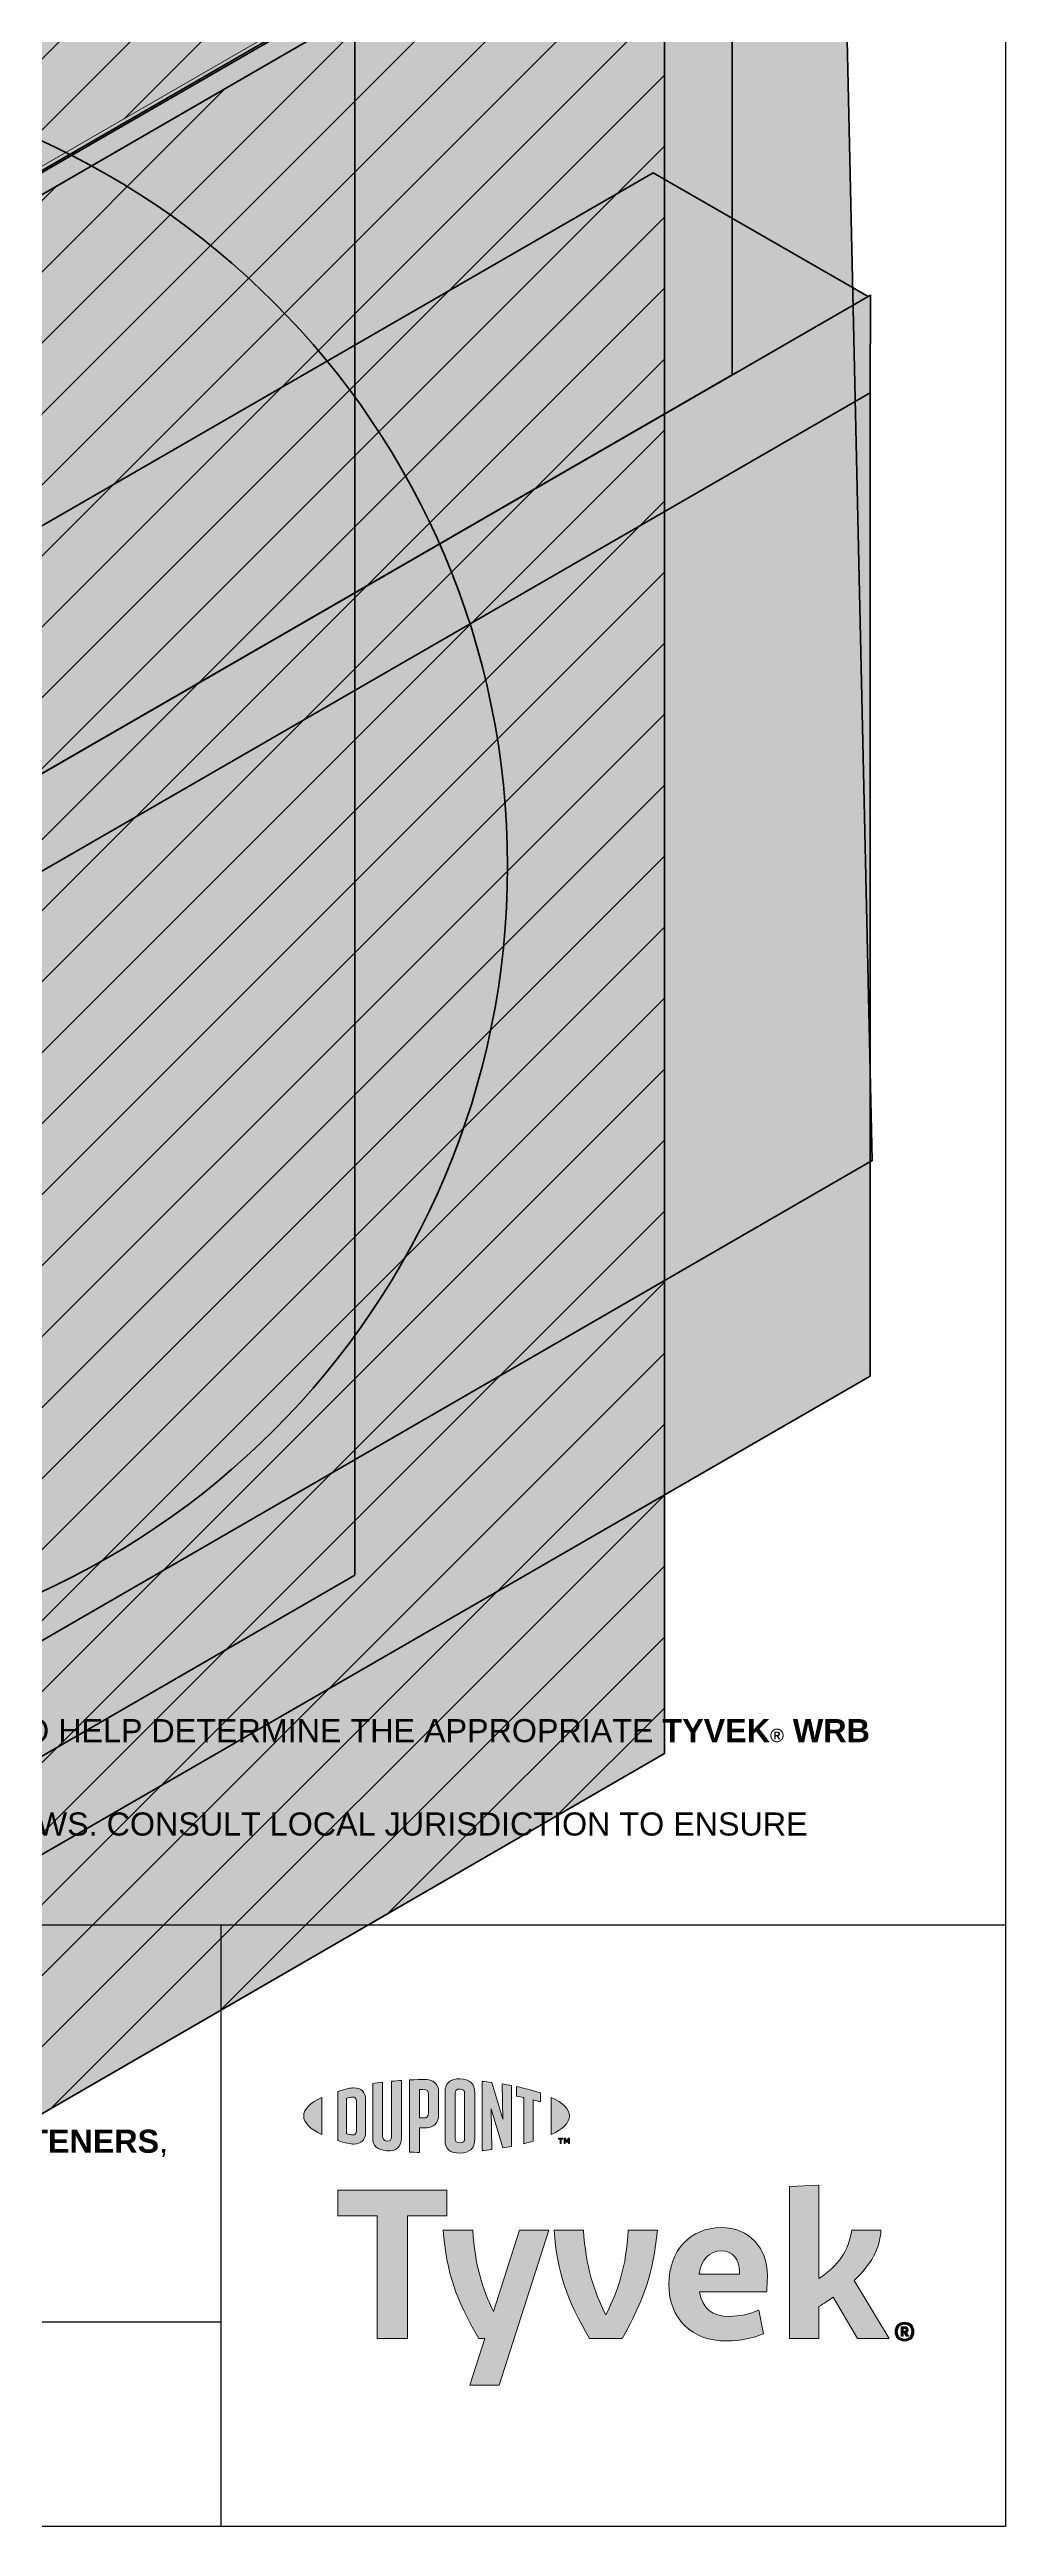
# Model space of a CAD drawing. Extents: x 26 to 585, y -763 to -3.
# Drawn here: x 395 to 585.4, y -762.8 to -269.4 of the extents above; entities that cross this region are included whole.
import ezdxf

# ---------------------------------------------------------------- set-up
doc = ezdxf.new("R2010")
doc.units = 0
doc.header["$MEASUREMENT"] = 0
for name, color, linetype, lineweight in [('background', 7, 'Continuous', 0), ('circle', 7, 'Continuous', 0), ('drywall', 7, 'Continuous', 0), ('OSB', 7, 'Continuous', 0), ('studs and insulation', 7, 'Continuous', 0), ('text', 7, 'Continuous', 0), ('vapor retrarder', 7, 'Continuous', 0), ('WRB', 7, 'Continuous', 0)]:
    doc.layers.add(name, color=color, linetype=linetype, lineweight=lineweight)
pattern_1 = [(45, (0, 0), (-7.07107, 7.07107), [])]

# ---------------------------------------------------------------- blocks, each defined once
blk = doc.blocks.new('Block_1')
at = {"layer": 'background', "true_color": 0xe11b22, "transparency": 33554687}
h = blk.add_hatch(color=242, dxfattribs=at)
h.dxf.hatch_style = 2
edge = h.paths.add_edge_path()
edge.add_spline(control_points=[(456.13, -684.01), (456.13, -684.58), (455.78, -684.77), (455.38, -684.77), (455.06, -684.77), (454.57, -684.65), (454.17, -684.54), (454.17, -684.54), (454.17, -677.47), (454.17, -677.47), (454.57, -677.36), (455.06, -677.25), (455.38, -677.25), (455.78, -677.25), (456.13, -677.44), (456.13, -678.01), (456.13, -678.01), (456.13, -684.01), (456.13, -684.01)], knot_values=[0, 0, 0, 0, 1, 1, 1, 2, 2, 2, 3, 3, 3, 4, 4, 4, 5, 5, 5, 6, 6, 6, 6], degree=3, periodic=0)
edge = h.paths.add_edge_path()
edge.add_spline(control_points=[(455.64, -675.4), (455, -675.4), (454.08, -675.59), (452.41, -676.11), (452.41, -676.11), (452.41, -685.91), (452.41, -685.91), (453.88, -686.36), (455, -686.62), (455.64, -686.62), (457.12, -686.62), (457.95, -685.71), (457.95, -684.26), (457.95, -684.26), (457.95, -677.75), (457.95, -677.75), (457.95, -676.3), (457.12, -675.4), (455.64, -675.4)], knot_values=[0, 0, 0, 0, 1, 1, 1, 2, 2, 2, 3, 3, 3, 4, 4, 4, 5, 5, 5, 6, 6, 6, 6], degree=3, periodic=0)
h = blk.add_hatch(color=242, dxfattribs=at)
h.dxf.hatch_style = 2
edge = h.paths.add_edge_path()
edge.add_spline(control_points=[(463.1, -685.16), (463.1, -685.73), (462.91, -686.09), (462.2, -686), (461.5, -685.92), (461.32, -685.62), (461.32, -684.95), (461.32, -684.95), (461.32, -674.28), (461.32, -674.28), (460.85, -674.33), (459.82, -674.47), (459.38, -674.53), (459.38, -674.53), (459.38, -685.33), (459.38, -685.33), (459.38, -687.05), (460.22, -687.72), (462.2, -687.95), (464.01, -688.16), (465.12, -687.24), (465.12, -685.33), (465.12, -685.33), (465.12, -673.93), (465.12, -673.93), (464.74, -673.95), (463.5, -674.05), (463.1, -674.09), (463.1, -674.09), (463.1, -685.16), (463.1, -685.16)], knot_values=[0, 0, 0, 0, 1, 1, 1, 2, 2, 2, 3, 3, 3, 4, 4, 4, 5, 5, 5, 6, 6, 6, 7, 7, 7, 8, 8, 8, 9, 9, 9, 10, 10, 10, 10], degree=3, periodic=0)
h = blk.add_hatch(color=242, dxfattribs=at)
h.dxf.hatch_style = 2
edge = h.paths.add_edge_path()
edge.add_spline(control_points=[(470.46, -680.47), (470.46, -681.09), (470.24, -681.4), (469.42, -681.41), (469.42, -681.41), (468.72, -681.41), (468.72, -681.41), (468.72, -681.41), (468.72, -675.74), (468.72, -675.74), (469.03, -675.72), (469.2, -675.72), (469.39, -675.72), (470.27, -675.72), (470.46, -676.05), (470.46, -676.69), (470.46, -676.69), (470.46, -680.47), (470.46, -680.47)], knot_values=[0, 0, 0, 0, 1, 1, 1, 2, 2, 2, 3, 3, 3, 4, 4, 4, 5, 5, 5, 6, 6, 6, 6], degree=3, periodic=0)
edge = h.paths.add_edge_path()
edge.add_spline(control_points=[(469.51, -673.71), (469.15, -673.71), (467.87, -673.76), (466.7, -673.83), (466.7, -673.83), (466.7, -688.19), (466.7, -688.19), (467.1, -688.21), (468.15, -688.27), (468.72, -688.28), (468.72, -688.28), (468.72, -683.4), (468.72, -683.4), (468.72, -683.4), (469.51, -683.4), (469.51, -683.4), (471.62, -683.4), (472.5, -682.45), (472.5, -680.62), (472.5, -680.62), (472.5, -676.39), (472.5, -676.39), (472.5, -674.6), (471.51, -673.71), (469.51, -673.71)], knot_values=[0, 0, 0, 0, 1, 1, 1, 2, 2, 2, 3, 3, 3, 4, 4, 4, 5, 5, 5, 6, 6, 6, 7, 7, 7, 8, 8, 8, 8], degree=3, periodic=0)
h = blk.add_hatch(color=242, dxfattribs=at)
h.dxf.hatch_style = 2
edge = h.paths.add_edge_path()
edge.add_spline(control_points=[(477.67, -685.49), (477.67, -686.06), (477.48, -686.35), (476.77, -686.37), (476.03, -686.39), (475.83, -686.08), (475.83, -685.49), (475.83, -685.49), (475.83, -676.53), (475.83, -676.53), (475.83, -675.95), (476.03, -675.62), (476.77, -675.64), (477.48, -675.66), (477.67, -675.97), (477.67, -676.53), (477.67, -676.53), (477.67, -685.49), (477.67, -685.49)], knot_values=[0, 0, 0, 0, 1, 1, 1, 2, 2, 2, 3, 3, 3, 4, 4, 4, 5, 5, 5, 6, 6, 6, 6], degree=3, periodic=0)
edge = h.paths.add_edge_path()
edge.add_spline(control_points=[(476.77, -673.63), (474.89, -673.54), (473.78, -674.37), (473.78, -676.26), (473.78, -676.26), (473.78, -685.66), (473.78, -685.66), (473.78, -687.65), (474.79, -688.48), (476.77, -688.39), (478.7, -688.31), (479.71, -687.57), (479.71, -685.45), (479.71, -685.45), (479.71, -676.48), (479.71, -676.48), (479.71, -674.45), (478.8, -673.73), (476.77, -673.63)], knot_values=[0, 0, 0, 0, 1, 1, 1, 2, 2, 2, 3, 3, 3, 4, 4, 4, 5, 5, 5, 6, 6, 6, 6], degree=3, periodic=0)
h = blk.add_hatch(color=242, dxfattribs=at)
h.dxf.hatch_style = 2
edge = h.paths.add_edge_path()
edge.add_spline(control_points=[(485.31, -681.63), (485.31, -681.63), (483.07, -674.33), (483.07, -674.33), (482.46, -674.25), (481.73, -674.17), (481.16, -674.12), (481.16, -674.12), (481.16, -687.9), (481.16, -687.9), (481.56, -687.86), (482.57, -687.75), (483.1, -687.68), (483.1, -687.68), (482.94, -679.56), (482.94, -679.56), (482.94, -679.56), (485.31, -687.36), (485.31, -687.36), (485.81, -687.28), (486.55, -687.16), (487.03, -687.06), (487.03, -687.06), (487.03, -674.95), (487.03, -674.95), (486.53, -674.85), (485.61, -674.7), (485.17, -674.63), (485.17, -674.63), (485.31, -681.63), (485.31, -681.63)], knot_values=[0, 0, 0, 0, 1, 1, 1, 2, 2, 2, 3, 3, 3, 4, 4, 4, 5, 5, 5, 6, 6, 6, 7, 7, 7, 8, 8, 8, 9, 9, 9, 10, 10, 10, 10], degree=3, periodic=0)
h = blk.add_hatch(color=242, dxfattribs=at)
h.dxf.hatch_style = 2
edge = h.paths.add_edge_path()
edge.add_spline(control_points=[(488.03, -677.07), (488.53, -677.16), (489.02, -677.26), (489.5, -677.36), (489.5, -677.36), (489.5, -686.53), (489.5, -686.53), (489.94, -686.43), (490.76, -686.21), (491.31, -686.05), (491.31, -686.05), (491.31, -677.8), (491.31, -677.8), (491.83, -677.93), (492.33, -678.07), (492.78, -678.2), (492.78, -678.2), (492.78, -676.43), (492.78, -676.43), (491.35, -675.93), (489.82, -675.53), (488.03, -675.15), (488.03, -675.15), (488.03, -677.07), (488.03, -677.07)], knot_values=[0, 0, 0, 0, 1, 1, 1, 2, 2, 2, 3, 3, 3, 4, 4, 4, 5, 5, 5, 6, 6, 6, 7, 7, 7, 8, 8, 8, 8], degree=3, periodic=0)
h = blk.add_hatch(color=242, dxfattribs=at)
h.dxf.hatch_style = 2
edge = h.paths.add_edge_path()
edge.add_spline(control_points=[(445.62, -680.99), (445.62, -682.34), (446.93, -683.61), (449.23, -684.7), (449.23, -684.7), (449.23, -677.3), (449.23, -677.3), (446.93, -678.38), (445.62, -679.64), (445.62, -680.99)], knot_values=[0, 0, 0, 0, 1, 1, 1, 2, 2, 2, 3, 3, 3, 3], degree=3, periodic=0)
h = blk.add_hatch(color=242, dxfattribs=at)
h.dxf.hatch_style = 2
edge = h.paths.add_edge_path()
edge.add_spline(control_points=[(498.56, -680.99), (498.56, -682.35), (497.25, -683.61), (494.95, -684.7), (494.95, -684.7), (494.95, -677.3), (494.95, -677.3), (497.25, -678.38), (498.56, -679.64), (498.56, -680.99)], knot_values=[0, 0, 0, 0, 1, 1, 1, 2, 2, 2, 3, 3, 3, 3], degree=3, periodic=0)
h = blk.add_hatch(color=242, dxfattribs=at)
h.dxf.hatch_style = 2
edge = h.paths.add_edge_path()
edge.add_spline(control_points=[(497.49, -685.44), (497.49, -685.44), (497.71, -685.44), (497.71, -685.44), (497.71, -685.44), (498.03, -685.95), (498.03, -685.95), (498.03, -685.95), (498.35, -685.44), (498.35, -685.44), (498.35, -685.44), (498.56, -685.44), (498.56, -685.44), (498.56, -685.44), (498.56, -686.51), (498.56, -686.51), (498.56, -686.51), (498.37, -686.51), (498.37, -686.51), (498.37, -686.51), (498.37, -685.75), (498.37, -685.75), (498.37, -685.75), (498.04, -686.26), (498.04, -686.26), (498.04, -686.26), (498.02, -686.26), (498.02, -686.26), (498.02, -686.26), (497.69, -685.75), (497.69, -685.75), (497.69, -685.75), (497.69, -686.51), (497.69, -686.51), (497.69, -686.51), (497.49, -686.51), (497.49, -686.51), (497.49, -686.51), (497.49, -685.44), (497.49, -685.44)], knot_values=[0, 0, 0, 0, 1, 1, 1, 2, 2, 2, 3, 3, 3, 4, 4, 4, 5, 5, 5, 6, 6, 6, 7, 7, 7, 8, 8, 8, 9, 9, 9, 10, 10, 10, 11, 11, 11, 12, 12, 12, 13, 13, 13, 13], degree=3, periodic=0)
edge = h.paths.add_edge_path()
edge.add_spline(control_points=[(496.73, -685.63), (496.73, -685.63), (496.4, -685.63), (496.4, -685.63), (496.4, -685.63), (496.4, -685.44), (496.4, -685.44), (496.4, -685.44), (497.26, -685.44), (497.26, -685.44), (497.26, -685.44), (497.26, -685.63), (497.26, -685.63), (497.26, -685.63), (496.93, -685.63), (496.93, -685.63), (496.93, -685.63), (496.93, -686.51), (496.93, -686.51), (496.93, -686.51), (496.73, -686.51), (496.73, -686.51), (496.73, -686.51), (496.73, -685.63), (496.73, -685.63)], knot_values=[0, 0, 0, 0, 1, 1, 1, 2, 2, 2, 3, 3, 3, 4, 4, 4, 5, 5, 5, 6, 6, 6, 7, 7, 7, 8, 8, 8, 8], degree=3, periodic=0)
at = {"layer": 'background'}
for points, knots in [([(455.64, -675.4), (455, -675.4), (454.08, -675.59), (452.41, -676.11), (452.41, -676.11), (452.41, -685.91), (452.41, -685.91), (453.88, -686.36), (455, -686.62), (455.64, -686.62), (457.12, -686.62), (457.95, -685.71), (457.95, -684.26), (457.95, -684.26), (457.95, -677.75), (457.95, -677.75), (457.95, -676.3), (457.12, -675.4), (455.64, -675.4)], [0, 0, 0, 0, 1, 1, 1, 2, 2, 2, 3, 3, 3, 4, 4, 4, 5, 5, 5, 6, 6, 6, 6]), ([(463.1, -685.16), (463.1, -685.73), (462.91, -686.09), (462.2, -686), (461.5, -685.92), (461.32, -685.62), (461.32, -684.95), (461.32, -684.95), (461.32, -674.28), (461.32, -674.28), (460.85, -674.33), (459.82, -674.47), (459.38, -674.53), (459.38, -674.53), (459.38, -685.33), (459.38, -685.33), (459.38, -687.05), (460.22, -687.72), (462.2, -687.95), (464.01, -688.16), (465.12, -687.24), (465.12, -685.33), (465.12, -685.33), (465.12, -673.93), (465.12, -673.93), (464.74, -673.95), (463.5, -674.05), (463.1, -674.09), (463.1, -674.09), (463.1, -685.16), (463.1, -685.16)], [0, 0, 0, 0, 1, 1, 1, 2, 2, 2, 3, 3, 3, 4, 4, 4, 5, 5, 5, 6, 6, 6, 7, 7, 7, 8, 8, 8, 9, 9, 9, 10, 10, 10, 10]), ([(469.51, -673.71), (469.15, -673.71), (467.87, -673.76), (466.7, -673.83), (466.7, -673.83), (466.7, -688.19), (466.7, -688.19), (467.1, -688.21), (468.15, -688.27), (468.72, -688.28), (468.72, -688.28), (468.72, -683.4), (468.72, -683.4), (468.72, -683.4), (469.51, -683.4), (469.51, -683.4), (471.62, -683.4), (472.5, -682.45), (472.5, -680.62), (472.5, -680.62), (472.5, -676.39), (472.5, -676.39), (472.5, -674.6), (471.51, -673.71), (469.51, -673.71)], [0, 0, 0, 0, 1, 1, 1, 2, 2, 2, 3, 3, 3, 4, 4, 4, 5, 5, 5, 6, 6, 6, 7, 7, 7, 8, 8, 8, 8]), ([(470.46, -680.47), (470.46, -681.09), (470.24, -681.4), (469.42, -681.41), (469.42, -681.41), (468.72, -681.41), (468.72, -681.41), (468.72, -681.41), (468.72, -675.74), (468.72, -675.74), (469.03, -675.72), (469.2, -675.72), (469.39, -675.72), (470.27, -675.72), (470.46, -676.05), (470.46, -676.69), (470.46, -676.69), (470.46, -680.47), (470.46, -680.47)], [0, 0, 0, 0, 1, 1, 1, 2, 2, 2, 3, 3, 3, 4, 4, 4, 5, 5, 5, 6, 6, 6, 6]), ([(476.77, -673.63), (474.89, -673.54), (473.78, -674.37), (473.78, -676.26), (473.78, -676.26), (473.78, -685.66), (473.78, -685.66), (473.78, -687.65), (474.79, -688.48), (476.77, -688.39), (478.7, -688.31), (479.71, -687.57), (479.71, -685.45), (479.71, -685.45), (479.71, -676.48), (479.71, -676.48), (479.71, -674.45), (478.8, -673.73), (476.77, -673.63)], [0, 0, 0, 0, 1, 1, 1, 2, 2, 2, 3, 3, 3, 4, 4, 4, 5, 5, 5, 6, 6, 6, 6]), ([(477.67, -685.49), (477.67, -686.06), (477.48, -686.35), (476.77, -686.37), (476.03, -686.39), (475.83, -686.08), (475.83, -685.49), (475.83, -685.49), (475.83, -676.53), (475.83, -676.53), (475.83, -675.95), (476.03, -675.62), (476.77, -675.64), (477.48, -675.66), (477.67, -675.97), (477.67, -676.53), (477.67, -676.53), (477.67, -685.49), (477.67, -685.49)], [0, 0, 0, 0, 1, 1, 1, 2, 2, 2, 3, 3, 3, 4, 4, 4, 5, 5, 5, 6, 6, 6, 6]), ([(485.31, -681.63), (485.31, -681.63), (483.07, -674.33), (483.07, -674.33), (482.46, -674.25), (481.73, -674.17), (481.16, -674.12), (481.16, -674.12), (481.16, -687.9), (481.16, -687.9), (481.56, -687.86), (482.57, -687.75), (483.1, -687.68), (483.1, -687.68), (482.94, -679.56), (482.94, -679.56), (482.94, -679.56), (485.31, -687.36), (485.31, -687.36), (485.81, -687.28), (486.55, -687.16), (487.03, -687.06), (487.03, -687.06), (487.03, -674.95), (487.03, -674.95), (486.53, -674.85), (485.61, -674.7), (485.17, -674.63), (485.17, -674.63), (485.31, -681.63), (485.31, -681.63)], [0, 0, 0, 0, 1, 1, 1, 2, 2, 2, 3, 3, 3, 4, 4, 4, 5, 5, 5, 6, 6, 6, 7, 7, 7, 8, 8, 8, 9, 9, 9, 10, 10, 10, 10]), ([(488.03, -677.07), (488.53, -677.16), (489.02, -677.26), (489.5, -677.36), (489.5, -677.36), (489.5, -686.53), (489.5, -686.53), (489.94, -686.43), (490.76, -686.21), (491.31, -686.05), (491.31, -686.05), (491.31, -677.8), (491.31, -677.8), (491.83, -677.93), (492.33, -678.07), (492.78, -678.2), (492.78, -678.2), (492.78, -676.43), (492.78, -676.43), (491.35, -675.93), (489.82, -675.53), (488.03, -675.15), (488.03, -675.15), (488.03, -677.07), (488.03, -677.07)], [0, 0, 0, 0, 1, 1, 1, 2, 2, 2, 3, 3, 3, 4, 4, 4, 5, 5, 5, 6, 6, 6, 7, 7, 7, 8, 8, 8, 8]), ([(445.62, -680.99), (445.62, -682.34), (446.93, -683.61), (449.23, -684.7), (449.23, -684.7), (449.23, -677.3), (449.23, -677.3), (446.93, -678.38), (445.62, -679.64), (445.62, -680.99)], [0, 0, 0, 0, 1, 1, 1, 2, 2, 2, 3, 3, 3, 3]), ([(456.13, -684.01), (456.13, -684.58), (455.78, -684.77), (455.38, -684.77), (455.06, -684.77), (454.57, -684.65), (454.17, -684.54), (454.17, -684.54), (454.17, -677.47), (454.17, -677.47), (454.57, -677.36), (455.06, -677.25), (455.38, -677.25), (455.78, -677.25), (456.13, -677.44), (456.13, -678.01), (456.13, -678.01), (456.13, -684.01), (456.13, -684.01)], [0, 0, 0, 0, 1, 1, 1, 2, 2, 2, 3, 3, 3, 4, 4, 4, 5, 5, 5, 6, 6, 6, 6]), ([(498.56, -680.99), (498.56, -682.35), (497.25, -683.61), (494.95, -684.7), (494.95, -684.7), (494.95, -677.3), (494.95, -677.3), (497.25, -678.38), (498.56, -679.64), (498.56, -680.99)], [0, 0, 0, 0, 1, 1, 1, 2, 2, 2, 3, 3, 3, 3]), ([(496.73, -685.63), (496.73, -685.63), (496.4, -685.63), (496.4, -685.63), (496.4, -685.63), (496.4, -685.44), (496.4, -685.44), (496.4, -685.44), (497.26, -685.44), (497.26, -685.44), (497.26, -685.44), (497.26, -685.63), (497.26, -685.63), (497.26, -685.63), (496.93, -685.63), (496.93, -685.63), (496.93, -685.63), (496.93, -686.51), (496.93, -686.51), (496.93, -686.51), (496.73, -686.51), (496.73, -686.51), (496.73, -686.51), (496.73, -685.63), (496.73, -685.63)], [0, 0, 0, 0, 1, 1, 1, 2, 2, 2, 3, 3, 3, 4, 4, 4, 5, 5, 5, 6, 6, 6, 7, 7, 7, 8, 8, 8, 8]), ([(497.49, -685.44), (497.49, -685.44), (497.71, -685.44), (497.71, -685.44), (497.71, -685.44), (498.03, -685.95), (498.03, -685.95), (498.03, -685.95), (498.35, -685.44), (498.35, -685.44), (498.35, -685.44), (498.56, -685.44), (498.56, -685.44), (498.56, -685.44), (498.56, -686.51), (498.56, -686.51), (498.56, -686.51), (498.37, -686.51), (498.37, -686.51), (498.37, -686.51), (498.37, -685.75), (498.37, -685.75), (498.37, -685.75), (498.04, -686.26), (498.04, -686.26), (498.04, -686.26), (498.02, -686.26), (498.02, -686.26), (498.02, -686.26), (497.69, -685.75), (497.69, -685.75), (497.69, -685.75), (497.69, -686.51), (497.69, -686.51), (497.69, -686.51), (497.49, -686.51), (497.49, -686.51), (497.49, -686.51), (497.49, -685.44), (497.49, -685.44)], [0, 0, 0, 0, 1, 1, 1, 2, 2, 2, 3, 3, 3, 4, 4, 4, 5, 5, 5, 6, 6, 6, 7, 7, 7, 8, 8, 8, 9, 9, 9, 10, 10, 10, 11, 11, 11, 12, 12, 12, 13, 13, 13, 13])]:
    blk.add_open_spline(points, degree=3, knots=knots, dxfattribs=at)
blk = doc.blocks.new('Block_5')
at = {"layer": 'background', "true_color": 0x17477e, "transparency": 33554687}
h = blk.add_hatch(color=156, dxfattribs=at)
h.dxf.hatch_style = 2
edge = h.paths.add_edge_path()
edge.add_spline(control_points=[(555.25, -713.8), (555.25, -713.8), (562.26, -725.32), (562.26, -725.32), (562.26, -725.32), (555.93, -725.32), (555.93, -725.32), (555.93, -725.32), (551.08, -717.09), (551.08, -717.09), (550.19, -717.73), (549.26, -718.36), (548.25, -718.99), (548.25, -718.99), (548.25, -725.32), (548.25, -725.32), (548.25, -725.32), (542.42, -725.32), (542.42, -725.32), (542.42, -725.32), (542.42, -695.06), (542.42, -695.06), (542.42, -695.06), (548.25, -694.77), (548.25, -694.77), (548.25, -694.77), (548.25, -713.38), (548.25, -713.38), (552.21, -710.81), (554.16, -707.85), (554.83, -703.76), (554.83, -703.76), (560.61, -703.76), (560.61, -703.76), (560.49, -707.39), (558.63, -710.64), (555.25, -713.8)], knot_values=[0, 0, 0, 0, 1, 1, 1, 2, 2, 2, 3, 3, 3, 4, 4, 4, 5, 5, 5, 6, 6, 6, 7, 7, 7, 8, 8, 8, 9, 9, 9, 10, 10, 10, 11, 11, 11, 12, 12, 12, 12], degree=3, periodic=0)
h = blk.add_hatch(color=156, dxfattribs=at)
h.dxf.hatch_style = 2
h.paths.add_polyline_path([(474.14, -695.78), (452.41, -695.78), (452.41, -700.93), (460.25, -700.93), (460.25, -725.32), (466.29, -725.32), (466.29, -700.93), (474.14, -700.93)])
h = blk.add_hatch(color=156, dxfattribs=at)
h.dxf.hatch_style = 2
edge = h.paths.add_edge_path()
edge.add_spline(control_points=[(510.27, -703.76), (509.89, -710.97), (508.28, -715.87), (505.79, -720.64), (503.39, -715.87), (501.83, -710.97), (501.36, -703.76), (501.36, -703.76), (495.5, -703.76), (495.5, -703.76), (496.13, -712.24), (498.03, -717.68), (502.59, -725.32), (502.59, -725.32), (509.04, -725.32), (509.04, -725.32), (513.43, -717.68), (515.25, -712.24), (516.09, -703.76), (516.09, -703.76), (510.27, -703.76), (510.27, -703.76)], knot_values=[0, 0, 0, 0, 1, 1, 1, 2, 2, 2, 3, 3, 3, 4, 4, 4, 5, 5, 5, 6, 6, 6, 7, 7, 7, 7], degree=3, periodic=0)
h = blk.add_hatch(color=156, dxfattribs=at)
h.dxf.hatch_style = 2
edge = h.paths.add_edge_path()
edge.add_spline(control_points=[(524.4, -712.49), (524.4, -712.49), (532.42, -712.49), (532.42, -712.49), (532.42, -712.49), (532.42, -711.99), (532.42, -711.99), (532.42, -709.62), (531.16, -707.89), (528.83, -707.89), (526.39, -707.89), (524.78, -709.62), (524.4, -712.49)], knot_values=[0, 0, 0, 0, 1, 1, 1, 2, 2, 2, 3, 3, 3, 4, 4, 4, 4], degree=3, periodic=0)
edge = h.paths.add_edge_path()
edge.add_spline(control_points=[(537.19, -724.39), (535.33, -725.24), (532.59, -725.83), (529.81, -725.83), (523.01, -725.83), (518.37, -721.52), (518.37, -714.52), (518.37, -707.81), (522.63, -703.25), (528.83, -703.25), (534.36, -703.25), (537.99, -707.18), (537.99, -712.83), (537.99, -714.1), (537.91, -715.19), (537.82, -716.04), (537.82, -716.04), (524.49, -716.04), (524.49, -716.04), (525.04, -719.41), (527.02, -720.93), (530.4, -720.93), (532.46, -720.93), (534.45, -720.47), (536.26, -719.71), (536.26, -719.71), (537.19, -724.39), (537.19, -724.39)], knot_values=[0, 0, 0, 0, 1, 1, 1, 2, 2, 2, 3, 3, 3, 4, 4, 4, 5, 5, 5, 6, 6, 6, 7, 7, 7, 8, 8, 8, 9, 9, 9, 9], degree=3, periodic=0)
at = {"layer": 'background'}
blk.add_lwpolyline([(474.14, -695.78), (452.41, -695.78), (452.41, -700.93), (460.25, -700.93), (460.25, -725.32), (466.29, -725.32), (466.29, -700.93), (474.14, -700.93)], close=True, dxfattribs=at)
for points, knots in [([(555.25, -713.8), (555.25, -713.8), (562.26, -725.32), (562.26, -725.32), (562.26, -725.32), (555.93, -725.32), (555.93, -725.32), (555.93, -725.32), (551.08, -717.09), (551.08, -717.09), (550.19, -717.73), (549.26, -718.36), (548.25, -718.99), (548.25, -718.99), (548.25, -725.32), (548.25, -725.32), (548.25, -725.32), (542.42, -725.32), (542.42, -725.32), (542.42, -725.32), (542.42, -695.06), (542.42, -695.06), (542.42, -695.06), (548.25, -694.77), (548.25, -694.77), (548.25, -694.77), (548.25, -713.38), (548.25, -713.38), (552.21, -710.81), (554.16, -707.85), (554.83, -703.76), (554.83, -703.76), (560.61, -703.76), (560.61, -703.76), (560.49, -707.39), (558.63, -710.64), (555.25, -713.8)], [0, 0, 0, 0, 1, 1, 1, 2, 2, 2, 3, 3, 3, 4, 4, 4, 5, 5, 5, 6, 6, 6, 7, 7, 7, 8, 8, 8, 9, 9, 9, 10, 10, 10, 11, 11, 11, 12, 12, 12, 12]), ([(510.27, -703.76), (509.89, -710.97), (508.28, -715.87), (505.79, -720.64), (503.39, -715.87), (501.83, -710.97), (501.36, -703.76), (501.36, -703.76), (495.5, -703.76), (495.5, -703.76), (496.13, -712.24), (498.03, -717.68), (502.59, -725.32), (502.59, -725.32), (509.04, -725.32), (509.04, -725.32), (513.43, -717.68), (515.25, -712.24), (516.09, -703.76), (516.09, -703.76), (510.27, -703.76), (510.27, -703.76)], [0, 0, 0, 0, 1, 1, 1, 2, 2, 2, 3, 3, 3, 4, 4, 4, 5, 5, 5, 6, 6, 6, 7, 7, 7, 7]), ([(537.19, -724.39), (535.33, -725.24), (532.59, -725.83), (529.81, -725.83), (523.01, -725.83), (518.37, -721.52), (518.37, -714.52), (518.37, -707.81), (522.63, -703.25), (528.83, -703.25), (534.36, -703.25), (537.99, -707.18), (537.99, -712.83), (537.99, -714.1), (537.91, -715.19), (537.82, -716.04), (537.82, -716.04), (524.49, -716.04), (524.49, -716.04), (525.04, -719.41), (527.02, -720.93), (530.4, -720.93), (532.46, -720.93), (534.45, -720.47), (536.26, -719.71), (536.26, -719.71), (537.19, -724.39), (537.19, -724.39)], [0, 0, 0, 0, 1, 1, 1, 2, 2, 2, 3, 3, 3, 4, 4, 4, 5, 5, 5, 6, 6, 6, 7, 7, 7, 8, 8, 8, 9, 9, 9, 9]), ([(524.4, -712.49), (524.4, -712.49), (532.42, -712.49), (532.42, -712.49), (532.42, -712.49), (532.42, -711.99), (532.42, -711.99), (532.42, -709.62), (531.16, -707.89), (528.83, -707.89), (526.39, -707.89), (524.78, -709.62), (524.4, -712.49)], [0, 0, 0, 0, 1, 1, 1, 2, 2, 2, 3, 3, 3, 4, 4, 4, 4])]:
    blk.add_open_spline(points, degree=3, knots=knots, dxfattribs=at)
blk = doc.blocks.new('Block_4')
at = {"layer": 'background', "true_color": 0x17477e, "transparency": 33554687}
h = blk.add_hatch(color=156, dxfattribs=at)
h.dxf.hatch_style = 2
edge = h.paths.add_edge_path()
edge.add_spline(control_points=[(488.64, -703.76), (488.64, -703.76), (483.41, -719.99), (483.41, -719.99), (481.19, -715.42), (479.74, -710.65), (479.3, -703.76), (479.3, -703.76), (473.43, -703.76), (473.43, -703.76), (474.07, -712.24), (475.97, -717.68), (480.52, -725.32), (480.52, -725.32), (481.7, -725.32), (481.7, -725.32), (481.7, -725.32), (478.71, -734.6), (478.71, -734.6), (478.71, -734.6), (484.53, -734.6), (484.53, -734.6), (484.53, -734.6), (494.46, -703.76), (494.46, -703.76), (494.46, -703.76), (488.64, -703.76), (488.64, -703.76)], knot_values=[0, 0, 0, 0, 1, 1, 1, 2, 2, 2, 3, 3, 3, 4, 4, 4, 5, 5, 5, 6, 6, 6, 7, 7, 7, 8, 8, 8, 9, 9, 9, 9], degree=3, periodic=0)
at = {"layer": 'background'}
blk.add_open_spline([(488.64, -703.76), (488.64, -703.76), (483.41, -719.99), (483.41, -719.99), (481.19, -715.42), (479.74, -710.65), (479.3, -703.76), (479.3, -703.76), (473.43, -703.76), (473.43, -703.76), (474.07, -712.24), (475.97, -717.68), (480.52, -725.32), (480.52, -725.32), (481.7, -725.32), (481.7, -725.32), (481.7, -725.32), (478.71, -734.6), (478.71, -734.6), (478.71, -734.6), (484.53, -734.6), (484.53, -734.6), (484.53, -734.6), (494.46, -703.76), (494.46, -703.76), (494.46, -703.76), (488.64, -703.76), (488.64, -703.76)], degree=3, knots=[0, 0, 0, 0, 1, 1, 1, 2, 2, 2, 3, 3, 3, 4, 4, 4, 5, 5, 5, 6, 6, 6, 7, 7, 7, 8, 8, 8, 9, 9, 9, 9], dxfattribs=at)
blk.add_blockref('Block_5', (0, 0), dxfattribs=at)
blk = doc.blocks.new('Block_6')
at = {"layer": 'background', "true_color": 0x17477e, "transparency": 33554687}
h = blk.add_hatch(color=156, dxfattribs=at)
h.dxf.hatch_style = 2
edge = h.paths.add_edge_path()
edge.add_spline(control_points=[(565.05, -723.33), (565.05, -723.33), (565.05, -723.89), (565.05, -723.89), (565.05, -723.89), (565.29, -723.89), (565.29, -723.89), (565.53, -723.89), (565.65, -723.82), (565.65, -723.61), (565.65, -723.4), (565.53, -723.33), (565.29, -723.33), (565.29, -723.33), (565.05, -723.33), (565.05, -723.33)], knot_values=[0, 0, 0, 0, 1, 1, 1, 2, 2, 2, 3, 3, 3, 4, 4, 4, 5, 5, 5, 5], degree=3, periodic=0)
edge = h.paths.add_edge_path()
edge.add_spline(control_points=[(564.64, -722.98), (564.64, -722.98), (565.29, -722.98), (565.29, -722.98), (565.8, -722.98), (566.05, -723.22), (566.05, -723.61), (566.05, -723.88), (565.93, -724.07), (565.68, -724.17), (565.81, -724.41), (565.97, -724.64), (566.18, -724.89), (566.18, -724.89), (565.69, -724.89), (565.69, -724.89), (565.51, -724.67), (565.38, -724.46), (565.27, -724.23), (565.27, -724.23), (565.05, -724.23), (565.05, -724.23), (565.05, -724.23), (565.05, -724.89), (565.05, -724.89), (565.05, -724.89), (564.64, -724.89), (564.64, -724.89), (564.64, -724.89), (564.64, -722.98), (564.64, -722.98)], knot_values=[0, 0, 0, 0, 1, 1, 1, 2, 2, 2, 3, 3, 3, 4, 4, 4, 5, 5, 5, 6, 6, 6, 7, 7, 7, 8, 8, 8, 9, 9, 9, 10, 10, 10, 10], degree=3, periodic=0)
edge = h.paths.add_edge_path()
edge.add_spline(control_points=[(565.32, -722.49), (564.4, -722.49), (563.88, -723.02), (563.88, -723.97), (563.88, -724.93), (564.4, -725.45), (565.32, -725.45), (566.23, -725.45), (566.76, -724.93), (566.76, -723.97), (566.76, -723.02), (566.23, -722.49), (565.32, -722.49)], knot_values=[0, 0, 0, 0, 1, 1, 1, 2, 2, 2, 3, 3, 3, 4, 4, 4, 4], degree=3, periodic=0)
edge = h.paths.add_edge_path()
edge.add_spline(control_points=[(565.32, -722.11), (566.45, -722.11), (567.2, -722.83), (567.2, -723.97), (567.2, -725.11), (566.44, -725.83), (565.32, -725.83), (564.17, -725.83), (563.44, -725.11), (563.44, -723.97), (563.44, -722.83), (564.18, -722.11), (565.32, -722.11)], knot_values=[0, 0, 0, 0, 1, 1, 1, 2, 2, 2, 3, 3, 3, 4, 4, 4, 4], degree=3, periodic=0)
at = {"layer": 'background'}
for points, knots in [([(565.32, -722.11), (566.45, -722.11), (567.2, -722.83), (567.2, -723.97), (567.2, -725.11), (566.44, -725.83), (565.32, -725.83), (564.17, -725.83), (563.44, -725.11), (563.44, -723.97), (563.44, -722.83), (564.18, -722.11), (565.32, -722.11)], [0, 0, 0, 0, 1, 1, 1, 2, 2, 2, 3, 3, 3, 4, 4, 4, 4]), ([(565.32, -722.49), (564.4, -722.49), (563.88, -723.02), (563.88, -723.97), (563.88, -724.93), (564.4, -725.45), (565.32, -725.45), (566.23, -725.45), (566.76, -724.93), (566.76, -723.97), (566.76, -723.02), (566.23, -722.49), (565.32, -722.49)], [0, 0, 0, 0, 1, 1, 1, 2, 2, 2, 3, 3, 3, 4, 4, 4, 4]), ([(564.64, -722.98), (564.64, -722.98), (565.29, -722.98), (565.29, -722.98), (565.8, -722.98), (566.05, -723.22), (566.05, -723.61), (566.05, -723.88), (565.93, -724.07), (565.68, -724.17), (565.81, -724.41), (565.97, -724.64), (566.18, -724.89), (566.18, -724.89), (565.69, -724.89), (565.69, -724.89), (565.51, -724.67), (565.38, -724.46), (565.27, -724.23), (565.27, -724.23), (565.05, -724.23), (565.05, -724.23), (565.05, -724.23), (565.05, -724.89), (565.05, -724.89), (565.05, -724.89), (564.64, -724.89), (564.64, -724.89), (564.64, -724.89), (564.64, -722.98), (564.64, -722.98)], [0, 0, 0, 0, 1, 1, 1, 2, 2, 2, 3, 3, 3, 4, 4, 4, 5, 5, 5, 6, 6, 6, 7, 7, 7, 8, 8, 8, 9, 9, 9, 10, 10, 10, 10]), ([(565.05, -723.33), (565.05, -723.33), (565.05, -723.89), (565.05, -723.89), (565.05, -723.89), (565.29, -723.89), (565.29, -723.89), (565.53, -723.89), (565.65, -723.82), (565.65, -723.61), (565.65, -723.4), (565.53, -723.33), (565.29, -723.33), (565.29, -723.33), (565.05, -723.33), (565.05, -723.33)], [0, 0, 0, 0, 1, 1, 1, 2, 2, 2, 3, 3, 3, 4, 4, 4, 5, 5, 5, 5])]:
    blk.add_open_spline(points, degree=3, knots=knots, dxfattribs=at)
blk = doc.blocks.new('Block_3')
at = {"layer": 'background'}
for name in ['Block_4', 'Block_6']:
    blk.add_blockref(name, (0, 0), dxfattribs=at)
blk = doc.blocks.new('Block_2')
at = {"layer": 'background'}
blk.add_blockref('Block_3', (0, 0), dxfattribs=at)
blk = doc.blocks.new('Block_0')
at = {"layer": 'background'}
for name in ['Block_1', 'Block_2']:
    blk.add_blockref(name, (0, 0), dxfattribs=at)
blk = doc.blocks.new('Block_7')
at = {"layer": 'background', "color": 250, "lineweight": 25, "true_color": 0x231f20}
for p, q in [((26.46, -642.9), (585.42, -642.9)), ((429.12, -642.9), (429.12, -762.78)), ((26.46, -722.04), (429.12, -722.04))]:
    blk.add_line(p, q, dxfattribs=at)
blk.add_lwpolyline([(585.42, -762.78), (26.46, -762.78), (26.46, -29.1), (585.42, -29.1)], close=True, dxfattribs=at)
blk = doc.blocks.new('Block_8')
at = {"layer": 'drywall', "true_color": 0xebebec, "transparency": 33554687}
h = blk.add_hatch(color=7, dxfattribs=at)
h.dxf.hatch_style = 2
h.paths.add_polyline_path([(288.62, -287.65), (455.82, -190.92), (455.82, -573.25), (194.17, -724.62), (194.17, -462.29), (288.62, -407.65)])
at = {"layer": 'drywall', "color": 250, "lineweight": 35, "true_color": 0x231f20}
blk.add_lwpolyline([(288.62, -287.65), (455.82, -190.92), (455.82, -573.25), (194.17, -724.62), (194.17, -462.29), (288.62, -407.65)], close=True, dxfattribs=at)
at = {"layer": 'drywall'}
blk.add_circle((327.36, -432.06), 158.87, dxfattribs=at)
blk = doc.blocks.new('Block_9')
at = {"layer": 'vapor retrarder', "true_color": 0xc0e2ca, "transparency": 33554687}
h = blk.add_hatch(color=254, dxfattribs=at)
h.dxf.hatch_style = 2
edge = h.paths.add_edge_path()
edge.add_spline(control_points=[(199.26, -465.49), (201.2, -519.11), (203.58, -587.49), (190.31, -703.77), (190.31, -703.77), (558.88, -490.67), (558.88, -490.67), (558.88, -490.67), (551.08, -142.29), (551.08, -142.29), (551.08, -142.29), (295.49, -290.16), (295.49, -290.16), (292.7, -315.7), (290.81, -362.74), (294.05, -410.77), (294.05, -410.77), (199.26, -465.49), (199.26, -465.49)], knot_values=[0, 0, 0, 0, 1, 1, 1, 2, 2, 2, 3, 3, 3, 4, 4, 4, 5, 5, 5, 6, 6, 6, 6], degree=3, periodic=0)
at = {"layer": 'vapor retrarder'}
blk.add_circle((327.36, -432.06), 158.87, dxfattribs=at)
at = {"layer": 'vapor retrarder', "color": 250, "lineweight": 35, "true_color": 0x231f20}
blk.add_open_spline([(199.26, -465.49), (201.2, -519.11), (203.58, -587.49), (190.31, -703.77), (190.31, -703.77), (558.88, -490.67), (558.88, -490.67), (558.88, -490.67), (551.08, -142.29), (551.08, -142.29), (551.08, -142.29), (295.49, -290.16), (295.49, -290.16), (292.7, -315.7), (290.81, -362.74), (294.05, -410.77), (294.05, -410.77), (199.26, -465.49), (199.26, -465.49)], degree=3, knots=[0, 0, 0, 0, 1, 1, 1, 2, 2, 2, 3, 3, 3, 4, 4, 4, 5, 5, 5, 6, 6, 6, 6], dxfattribs=at)
blk = doc.blocks.new('Block_11')
at = {"layer": 'studs and insulation', "true_color": 0xffeb95, "transparency": 33554687}
h = blk.add_hatch(color=41, dxfattribs=at)
h.dxf.hatch_style = 2
h.paths.add_polyline_path([(558.47, -533.66), (558.47, -337.75), (251.64, -514.9), (251.64, -710.81)])
at = {"layer": 'studs and insulation', "true_color": 0x000000, "transparency": 33554687}
h = blk.add_hatch(dxfattribs=at)
h.set_pattern_fill('_U', color=18, scale=10, angle=45, style=2, pattern_type=0)
h.set_pattern_definition(pattern_1)
h.paths.add_polyline_path([(250.56, -712.26), (250.56, -515), (208.3, -490.6), (208.3, -687.86)])
at = {"layer": 'studs and insulation', "color": 250, "lineweight": 60, "true_color": 0x231f20}
blk.add_lwpolyline([(558.47, -533.66), (558.47, -337.75), (251.64, -514.9), (251.64, -710.81)], close=True, dxfattribs=at)
at = {"layer": 'studs and insulation'}
blk.add_lwpolyline([(250.56, -712.26), (250.56, -515), (208.3, -490.6), (208.3, -687.86)], close=True, dxfattribs=at)
blk = doc.blocks.new('Block_12')
at = {"layer": 'studs and insulation', "true_color": 0xc2b59b, "transparency": 33554687}
h = blk.add_hatch(color=253, dxfattribs=at)
h.dxf.hatch_style = 2
h.paths.add_polyline_path([(251.69, -495.45), (558.06, -318.57), (515.25, -293.91), (208.88, -470.79)])
h = blk.add_hatch(color=253, dxfattribs=at)
h.dxf.hatch_style = 2
h.paths.add_polyline_path([(558.47, -337.75), (558.52, -318.31), (251.69, -495.45), (251.64, -514.9)])
h = blk.add_hatch(color=253, dxfattribs=at)
h.dxf.hatch_style = 2
h.paths.add_polyline_path([(251.64, -514.9), (251.69, -495.45), (208.88, -470.79), (208.83, -490.24)])
at = {"layer": 'studs and insulation', "color": 250, "lineweight": 35, "true_color": 0x231f20}
for p, q in [((208.88, -470.79), (251.69, -514.98)), ((208.83, -490.24), (251.69, -495.45))]:
    blk.add_line(p, q, dxfattribs=at)
for points in [[(251.69, -495.45), (558.06, -318.57), (515.25, -293.91), (208.88, -470.79)], [(558.47, -337.75), (558.52, -318.31), (251.69, -495.45), (251.64, -514.9)], [(251.64, -514.9), (251.69, -495.45), (208.88, -470.79), (208.83, -490.24)]]:
    blk.add_lwpolyline(points, close=True, dxfattribs=at)
blk = doc.blocks.new('Block_13')
at = {"layer": 'studs and insulation', "true_color": 0x000000, "transparency": 33554687}
h = blk.add_hatch(dxfattribs=at)
h.set_pattern_fill('_U', color=18, scale=10, angle=45, style=2, pattern_type=0)
h.set_pattern_definition(pattern_1)
h.paths.add_polyline_path([(531.7, -212.77), (360.87, -311.4), (318.61, -287), (489.44, -188.37)])
at = {"layer": 'studs and insulation', "true_color": 0xffeb95, "transparency": 33554687}
h = blk.add_hatch(color=41, dxfattribs=at)
h.dxf.hatch_style = 2
h.paths.add_polyline_path([(530.98, -334.17), (361.32, -432.12), (361.32, -312.38), (530.98, -214.43)])
at = {"layer": 'studs and insulation'}
blk.add_lwpolyline([(531.7, -212.77), (360.87, -311.4), (318.61, -287), (489.44, -188.37)], close=True, dxfattribs=at)
at = {"layer": 'studs and insulation', "color": 250, "lineweight": 60, "true_color": 0x231f20}
blk.add_lwpolyline([(530.98, -334.17), (361.32, -432.12), (361.32, -312.38), (530.98, -214.43)], close=True, dxfattribs=at)
blk = doc.blocks.new('Block_10')
at = {"layer": 'studs and insulation'}
blk.add_circle((327.36, -432.06), 158.87, dxfattribs=at)
for name in ['Block_13', 'Block_12', 'Block_11']:
    blk.add_blockref(name, (0, 0), dxfattribs=at)
blk = doc.blocks.new('Block_15')
at = {"layer": 'OSB', "true_color": 0xcfae78, "transparency": 33554687}
h = blk.add_hatch(color=43, dxfattribs=at)
h.dxf.hatch_style = 2
h.paths.add_polyline_path([(348.55, -324.2), (517.48, -226.47), (517.48, -608.8), (255.83, -760.17), (255.83, -497.84), (348.55, -444.2)])
h = blk.add_hatch(color=43, dxfattribs=at)
h.dxf.hatch_style = 2
h.paths.add_polyline_path([(344.38, -321.83), (513.35, -224.08), (517.48, -226.47), (348.34, -324.32)])
at = {"layer": 'OSB', "color": 250, "lineweight": 35, "true_color": 0x231f20}
for points in [[(348.55, -324.2), (517.48, -226.47), (517.48, -608.8), (255.83, -760.17), (255.83, -497.84), (348.55, -444.2)], [(344.38, -321.83), (513.35, -224.08), (517.48, -226.47), (348.34, -324.32)]]:
    blk.add_lwpolyline(points, close=True, dxfattribs=at)
at = {"layer": 'OSB'}
blk.add_circle((327.36, -432.06), 158.87, dxfattribs=at)
blk = doc.blocks.new('Block_16')
at = {"layer": 'WRB', "true_color": 0x000000, "transparency": 33554687}
h = blk.add_hatch(dxfattribs=at)
h.set_pattern_fill('_U', color=18, scale=10, angle=45, style=2, pattern_type=0)
h.set_pattern_definition(pattern_1)
h.paths.add_polyline_path([(517.48, -608.8), (255.83, -760.17), (255.83, -497.84), (348.55, -444.2), (348.55, -324.2), (517.48, -226.47)])
h = blk.add_hatch(dxfattribs=at)
h.set_pattern_fill('_U', color=18, scale=10, angle=45, style=2, pattern_type=0)
h.set_pattern_definition(pattern_1)
h.paths.add_polyline_path([(517.48, -608.8), (255.83, -760.17), (255.83, -497.84), (348.55, -444.2), (348.55, -324.2), (517.48, -226.47)])
at = {"layer": 'WRB', "color": 250, "lineweight": 35, "true_color": 0x231f20}
blk.add_lwpolyline([(348.55, -324.2), (517.48, -226.47), (517.48, -608.8), (255.83, -760.17), (255.83, -497.84), (348.55, -444.2)], close=True, dxfattribs=at)
at = {"layer": 'WRB'}
blk.add_lwpolyline([(517.48, -608.8), (255.83, -760.17), (255.83, -497.84), (348.55, -444.2), (348.55, -324.2), (517.48, -226.47)], close=True, dxfattribs=at)
blk.add_lwpolyline([(517.48, -608.8), (255.83, -760.17), (255.83, -497.84), (348.55, -444.2), (348.55, -324.2), (517.48, -226.47)], close=True, dxfattribs=at)
blk.add_circle((327.36, -432.06), 158.87, dxfattribs=at)

msp = doc.modelspace()

# ---------------------------------------------------------------- linework, layer by layer
at = {"layer": 'circle', "color": 250, "lineweight": 35, "true_color": 0x231f20}
msp.add_circle((327.36, -432.06), 158.87, dxfattribs=at)

# ---------------------------------------------------------------- block references
at = {"layer": 'background'}
for name in ['Block_7', 'Block_0']:
    msp.add_blockref(name, (0, 0), dxfattribs=at)
at = {"layer": 'drywall'}
msp.add_blockref('Block_8', (0, 0), dxfattribs=at)
at = {"layer": 'OSB'}
msp.add_blockref('Block_15', (0, 0), dxfattribs=at)
at = {"layer": 'studs and insulation'}
msp.add_blockref('Block_10', (0, 0), dxfattribs=at)
at = {"layer": 'vapor retrarder'}
msp.add_blockref('Block_9', (0, 0), dxfattribs=at)
at = {"layer": 'WRB'}
msp.add_blockref('Block_16', (0, 0), dxfattribs=at)

# ---------------------------------------------------------------- texts
at = {"layer": 'text', "char_height": 0.2, "attachment_point": 7}
for s, insert in [('\\C250;\\c2105123;\\FArial|b0|i0|c1;\\H2.682966;\\W1.000000;1\\H4.602000;REFER TO THE \\FArial Italic|b0|i1|c1;FACADE CONSIDERATIONS \\FArial|b0|i0|c1;SECTION OF THE APPLICABLE DUPONT INSTALLATION GUIDELINES TO HELP DETERMINE THE APPROPRIATE \\C165;\\c11033150;\\FArial Bold|b1|i0|c1;TYVEK\\H2.682966;®\\H4.602000; WRB ', (33.53, -606.61)), ('\\C250;\\c2105123;\\FArial|b0|i0|c1;\\H2.682966;\\W1.000000;2\\H4.602000;USE OF INTERIOR VAPOR RETARDER IS DEPENDENT UPON CLIMATE ZONE AND LOCAL BUILDING CODES AND LAWS. CONSULT LOCAL JURISDICTION TO ENSURE ', (33.53, -625.21)), ('\\C250;\\c2105123;\\FArial|b0|i0|c1;\\H4.602000;\\W1.000000;•^IDO NOT APPLY \\C142;\\c14789159;\\FArial Bold|b1|i0|c1;TYVEK\\H2.682966;®\\H4.602000; TAPE\\C165;\\c11033150; \\C250;\\c2105123;\\FArial|b0|i0|c1;OR \\C240;\\c4339695;\\FArial Bold|b1|i0|c1;DUPONT SELF-ADHERED FLASHING PRODUCTS \\C250;\\c2105123;\\FArial|b0|i0|c1;OVER \\C165;\\c11033150;\\FArial Bold|b1|i0|c1;TYVEK\\H2.682966;®\\H4.602000; WRAP CAP FASTENERS\\C250;\\c2105123;\\FArial|b0|i0|c1;, ', (33.53, -689.19))]:
    msp.add_mtext(s, dxfattribs=dict(at, insert=insert))

doc.saveas('drawing.dxf')
